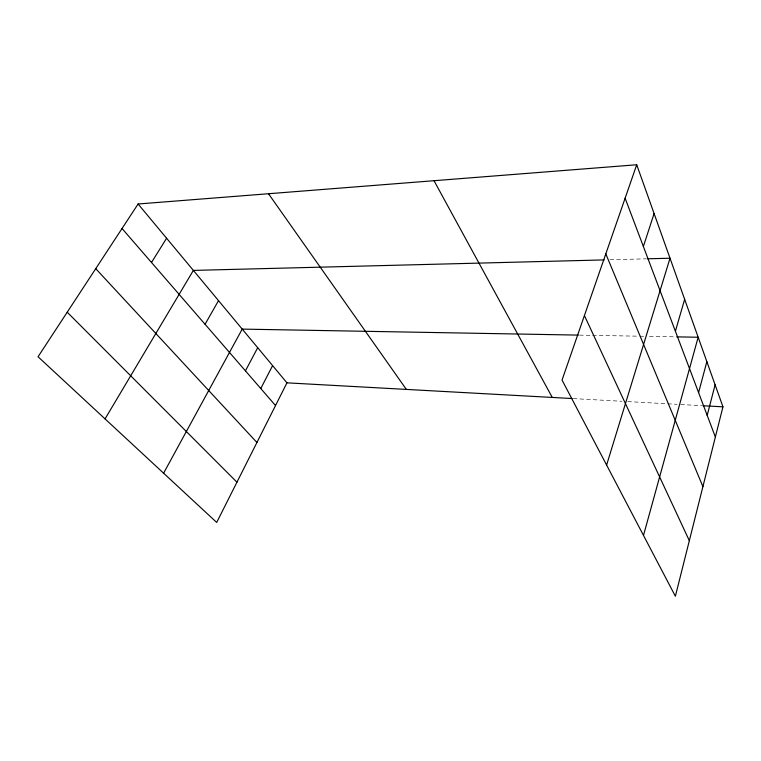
<?xml version="1.0" encoding="UTF-8"?>
<svg xmlns="http://www.w3.org/2000/svg" width="761" height="761" viewBox="0 0 761 761"><rect width="100%" height="100%" fill="white"/><g stroke="black" fill="none" stroke-linecap="round" stroke-linejoin="round"><path stroke-width="0.57" stroke-dasharray="3.81 2.85" d="M609.98 259.758L646.441 258.826M579.54 335.125L591.402 335.344M592.581 335.363L638.793 336.191M639.972 336.21L643.53 336.276M649.447 336.381L675.587 336.847M573.271 398.602L621.965 401.275M627.739 401.599L666.522 403.73M667.701 403.796L677.128 404.31M680.657 404.51L701.804 405.67"/><path stroke-width="1.14" d="M636.719 164.756L722.95 406.831L675.378 596.243L562.037 380.053L636.719 164.756L138.093 203.996L38.05 356.747L216.695 522.436L286.945 382.84L572.11 398.536M707.197 415.373L715.102 384.809M698.588 392.6L706.855 361.646M643.492 535.421L698.16 337.247L676.776 336.866M675.397 331.235L684.653 299.33M606.612 465.066L670.013 258.226L647.621 258.797M643.378 246.497L654.099 213.527M260.766 388.538L272.609 365.613M245.432 370.845L257.703 347.72M163.605 473.199L242.217 329.104L578.36 335.106M205.061 324.281L218.521 300.633M105.056 418.892L193.361 270.412L604.158 259.91M151.496 262.497L166.602 238.26M702.974 405.737L722.95 406.831M67.215 312.21L236.947 482.198M95.734 268.671L256.923 442.493M122.036 228.509L275.52 405.546M138.093 203.996L286.945 382.84M268.5 193.732L406.345 389.413M434.017 180.709L552.277 397.442M584.41 315.549L689.333 540.681M605.804 253.879L702.907 486.631M625.123 198.202L715.369 437.014"/></g></svg>
